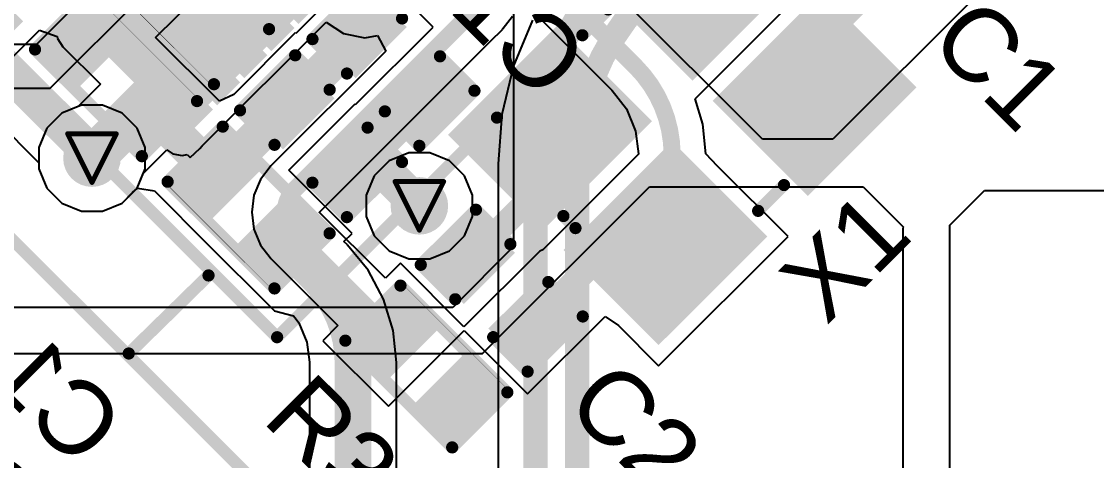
# Model space of a CAD drawing. Header units: inches. Extents: x 0 to 211, y 0 to 201.
# Drawn here: x 2.1541 to 2.5951, y 1.8171 to 1.9974 of the extents above; entities that cross this region are included whole.
import ezdxf

# ---------------------------------------------------------------- set-up
doc = ezdxf.new("R2010")
doc.units = ezdxf.units.IN
doc.header["$MEASUREMENT"] = 0
for name, color, linetype in [('Bottom Layer', 5, 'Continuous'), ('Bottom Overlay', 54, 'Continuous'), ('Bottom Paste', 16, 'Continuous'), ('Bottom Solder', 6, 'Continuous'), ('Drill Drawing', 1, 'Continuous'), ('Layer 1', 16, 'Continuous'), ('Layer 2', 76, 'Continuous'), ('Top Layer', 1, 'Continuous'), ('Top Overlay', 2, 'Continuous'), ('Top Paste', 8, 'Continuous'), ('Top Solder', 216, 'Continuous'), ('Via Holes', 16, 'Continuous')]:
    doc.layers.add(name, color=color, linetype=linetype)
doc.styles.add('Arial', font='', dxfattribs={"height": 0.2})
doc.styles.get('Arial').set_extended_font_data('Arial')

# ---------------------------------------------------------------- blocks, each defined once
blk = doc.blocks.new('SMD3225_4P_52')
at = {"layer": 'Top Layer'}
for points in [[(-0.07086615, 0.05708665), (-0.01574805, 0.05708665), (-0.01574805, 0.00984255), (-0.07086615, 0.00984255)], [(0.01574805, 0.05708665), (0.07086615, 0.05708665), (0.07086615, 0.00984255), (0.01574805, 0.00984255)], [(-0.07086615, -0.00984245), (-0.01574805, -0.00984245), (-0.01574805, -0.05708655), (-0.07086615, -0.05708655)], [(0.01574805, -0.00984245), (0.07086615, -0.00984245), (0.07086615, -0.05708655), (0.01574805, -0.05708655)]]:
    blk.add_hatch(color=1, dxfattribs=at).paths.add_polyline_path(points)
at = {"layer": 'Top Paste'}
for points in [[(-0.07086615, 0.05708665), (-0.01574805, 0.05708665), (-0.01574805, 0.00984255), (-0.07086615, 0.00984255)], [(0.01574805, 0.05708665), (0.07086615, 0.05708665), (0.07086615, 0.00984255), (0.01574805, 0.00984255)], [(-0.07086615, -0.00984245), (-0.01574805, -0.00984245), (-0.01574805, -0.05708655), (-0.07086615, -0.05708655)], [(0.01574805, -0.00984245), (0.07086615, -0.00984245), (0.07086615, -0.05708655), (0.01574805, -0.05708655)]]:
    blk.add_hatch(color=8, dxfattribs=at).paths.add_polyline_path(points)
at = {"layer": 'Top Solder'}
for points in [[(-0.07486615, 0.06108665), (-0.01174805, 0.06108665), (-0.01174805, 0.00584255), (-0.07486615, 0.00584255)], [(0.01174805, 0.06108665), (0.07486615, 0.06108665), (0.07486615, 0.00584255), (0.01174805, 0.00584255)], [(-0.07486615, -0.00584245), (-0.01174805, -0.00584245), (-0.01174805, -0.06108655), (-0.07486615, -0.06108655)], [(0.01174805, -0.00584245), (0.07486615, -0.00584245), (0.07486615, -0.06108655), (0.01174805, -0.06108655)]]:
    blk.add_hatch(color=216, dxfattribs=at).paths.add_polyline_path(points)
at = {"layer": 'Top Overlay'}
for points in [[(0.007, 0.051, 0.005, 0.005, 0), (-0.008, 0.051, 0.005, 0.005, 0)], [(-0.065, -0.004, 0.005, 0.005, 0), (-0.065, 0.003, 0.005, 0.005, 0)], [(0.065, -0.004, 0.005, 0.005, 0), (0.065, 0.003, 0.005, 0.005, 0)], [(-0.082, -0.038, 0.005, 0.005, 0), (-0.082, -0.0279999, 0.005, 0.005, 0)], [(-0.077, -0.033, 0.005, 0.005, 0), (-0.082, -0.0279999, 0.005, 0.005, 0)], [(-0.077, -0.033, 0.005, 0.005, 0), (-0.082, -0.038, 0.005, 0.005, 0)], [(0.007, -0.0509999, 0.005, 0.005, 0), (-0.008, -0.0509999, 0.005, 0.005, 0)]]:
    blk.add_lwpolyline(points, format="xyseb", dxfattribs=at)
for points in [[(-0.00925, 0.051, 0.0025, 0.0025, 1), (-0.00675, 0.051, 0.0025, 0.0025, 1)], [(0.00575, 0.051, 0.0025, 0.0025, 1), (0.00825, 0.051, 0.0025, 0.0025, 1)], [(-0.06625, 0.003, 0.0025, 0.0025, 1), (-0.06375, 0.003, 0.0025, 0.0025, 1)], [(0.06375, 0.003, 0.0025, 0.0025, 1), (0.06625, 0.003, 0.0025, 0.0025, 1)], [(-0.06625, -0.004, 0.0025, 0.0025, 1), (-0.06375, -0.004, 0.0025, 0.0025, 1)], [(0.06375, -0.004, 0.0025, 0.0025, 1), (0.06625, -0.004, 0.0025, 0.0025, 1)], [(-0.08325, -0.0279999, 0.0025, 0.0025, 1), (-0.08075, -0.0279999, 0.0025, 0.0025, 1)], [(-0.08325, -0.0279999, 0.0025, 0.0025, 1), (-0.08075, -0.0279999, 0.0025, 0.0025, 1)], [(-0.07825, -0.033, 0.0025, 0.0025, 1), (-0.07575, -0.033, 0.0025, 0.0025, 1)], [(-0.07825, -0.033, 0.0025, 0.0025, 1), (-0.07575, -0.033, 0.0025, 0.0025, 1)], [(-0.08325, -0.038, 0.0025, 0.0025, 1), (-0.08075, -0.038, 0.0025, 0.0025, 1)], [(-0.08325, -0.038, 0.0025, 0.0025, 1), (-0.08075, -0.038, 0.0025, 0.0025, 1)], [(-0.00925, -0.0509999, 0.0025, 0.0025, 1), (-0.00675, -0.0509999, 0.0025, 0.0025, 1)], [(0.00575, -0.0509999, 0.0025, 0.0025, 1), (0.00825, -0.0509999, 0.0025, 0.0025, 1)]]:
    blk.add_lwpolyline(points, format="xyseb", close=True, dxfattribs=at)
blk = doc.blocks.new('LQFP_128_EP_14_14__64')
at = {"layer": 'Top Layer'}
for points in [[(0.2696725, -0.200787), (0.2696725, -0.192913), (0.3287275, -0.192913), (0.3287275, -0.200787)], [(0.2696724, -0.216537), (0.2696724, -0.208663), (0.3287274, -0.208663), (0.3287274, -0.216537)], [(0.2696725, -0.232287), (0.2696725, -0.224413), (0.3287275, -0.224413), (0.3287275, -0.232287)], [(0.2696725, -0.248037), (0.2696725, -0.240163), (0.3287275, -0.240163), (0.3287275, -0.248037)]]:
    blk.add_hatch(color=1, dxfattribs=at).paths.add_polyline_path(points)
at = {"layer": 'Top Paste'}
for points in [[(0.2696725, -0.200787), (0.2696725, -0.192913), (0.3287275, -0.192913), (0.3287275, -0.200787)], [(0.2696724, -0.216537), (0.2696724, -0.208663), (0.3287274, -0.208663), (0.3287274, -0.216537)], [(0.2696725, -0.232287), (0.2696725, -0.224413), (0.3287275, -0.224413), (0.3287275, -0.232287)], [(0.2696725, -0.248037), (0.2696725, -0.240163), (0.3287275, -0.240163), (0.3287275, -0.248037)]]:
    blk.add_hatch(color=8, dxfattribs=at).paths.add_polyline_path(points)
at = {"layer": 'Top Solder'}
for points in [[(0.2669166, -0.1877929), (0.2669166, -0.1744071), (0.3314834, -0.1744071), (0.3314834, -0.1877929)], [(0.2669166, -0.2035429), (0.2669166, -0.1901571), (0.3314834, -0.1901571), (0.3314834, -0.2035429)], [(0.2669165, -0.2192929), (0.2669165, -0.2059071), (0.3314833, -0.2059071), (0.3314833, -0.2192929)], [(0.2669166, -0.2350429), (0.2669166, -0.2216571), (0.3314834, -0.2216571), (0.3314834, -0.2350429)], [(0.2669166, -0.2507929), (0.2669166, -0.2374071), (0.3314834, -0.2374071), (0.3314834, -0.2507929)], [(0.2374071, -0.2669166), (0.2507929, -0.2669166), (0.2507929, -0.3314834), (0.2374071, -0.3314834)]]:
    blk.add_hatch(color=216, dxfattribs=at).paths.add_polyline_path(points)
blk = doc.blocks.new('R___0402_B_161')
at = {"layer": 'Bottom Layer'}
for points in [[(-0.009500000000000001, 0.0125), (-0.009499999999999998, -0.0125), (-0.0275, -0.0125), (-0.0275, 0.0125)], [(0.0275, 0.0125), (0.0275, -0.0125), (0.009500000000000001, -0.0125), (0.009499999999999998, 0.0125)]]:
    blk.add_hatch(color=5, dxfattribs=at).paths.add_polyline_path(points)
at = {"layer": 'Bottom Paste'}
for points in [[(-0.009500000000000001, 0.0125), (-0.009499999999999998, -0.0125), (-0.0275, -0.0125), (-0.0275, 0.0125)], [(0.0275, 0.0125), (0.0275, -0.0125), (0.009500000000000001, -0.0125), (0.009499999999999998, 0.0125)]]:
    blk.add_hatch(color=16, dxfattribs=at).paths.add_polyline_path(points)
at = {"layer": 'Bottom Solder'}
for points in [[(-0.007334600000000002, 0.0146654), (-0.007334599999999998, -0.0146654), (-0.0296654, -0.0146654), (-0.0296654, 0.0146654)], [(0.0296654, 0.0146654), (0.0296654, -0.0146654), (0.007334600000000002, -0.0146654), (0.007334599999999998, 0.0146654)]]:
    blk.add_hatch(color=6, dxfattribs=at).paths.add_polyline_path(points)
at = {"layer": 'Bottom Overlay'}
for points in [[(-0.031, 0.016, 0.005, 0.005, 0), (-0.031, -0.016, 0.005, 0.005, 0)], [(0.031, 0.016, 0.005, 0.005, 0), (-0.031, 0.016, 0.005, 0.005, 0)], [(0.031, 0.016, 0.005, 0.005, 0), (0.031, -0.016, 0.005, 0.005, 0)], [(0.032, 0.017, 0.000127, 0.000127, 0), (-0.032, 0.017, 0.000127, 0.000127, 0)], [(0.031, -0.016, 0.005, 0.005, 0), (-0.031, -0.016, 0.005, 0.005, 0)]]:
    blk.add_lwpolyline(points, format="xyseb", dxfattribs=at)
for points in [[(-0.03225, 0.016, 0.0025, 0.0025, 1), (-0.02975, 0.016, 0.0025, 0.0025, 1)], [(-0.03225, 0.016, 0.0025, 0.0025, 1), (-0.02975, 0.016, 0.0025, 0.0025, 1)], [(0.02975, 0.016, 0.0025, 0.0025, 1), (0.03225, 0.016, 0.0025, 0.0025, 1)], [(0.02975, 0.016, 0.0025, 0.0025, 1), (0.03225, 0.016, 0.0025, 0.0025, 1)], [(-0.0320317, 0.017, 6.35e-05, 6.35e-05, 1), (-0.0319683, 0.017, 6.35e-05, 6.35e-05, 1)], [(0.0319683, 0.017, 6.35e-05, 6.35e-05, 1), (0.0320317, 0.017, 6.35e-05, 6.35e-05, 1)], [(-0.03225, -0.016, 0.0025, 0.0025, 1), (-0.02975, -0.016, 0.0025, 0.0025, 1)], [(-0.03225, -0.016, 0.0025, 0.0025, 1), (-0.02975, -0.016, 0.0025, 0.0025, 1)], [(0.02975, -0.016, 0.0025, 0.0025, 1), (0.03225, -0.016, 0.0025, 0.0025, 1)], [(0.02975, -0.016, 0.0025, 0.0025, 1), (0.03225, -0.016, 0.0025, 0.0025, 1)]]:
    blk.add_lwpolyline(points, format="xyseb", close=True, dxfattribs=at)
blk = doc.blocks.new('R___0402_169')
at = {"layer": 'Top Layer'}
for points in [[(-0.0275, -0.0125), (-0.0275, 0.0125), (-0.009499999999999998, 0.0125), (-0.009500000000000001, -0.0125)], [(0.009499999999999998, -0.0125), (0.009500000000000001, 0.0125), (0.0275, 0.0125), (0.0275, -0.0125)]]:
    blk.add_hatch(color=1, dxfattribs=at).paths.add_polyline_path(points)
at = {"layer": 'Top Paste'}
for points in [[(-0.0275, -0.0125), (-0.0275, 0.0125), (-0.009499999999999998, 0.0125), (-0.009500000000000001, -0.0125)], [(0.009499999999999998, -0.0125), (0.009500000000000001, 0.0125), (0.0275, 0.0125), (0.0275, -0.0125)]]:
    blk.add_hatch(color=8, dxfattribs=at).paths.add_polyline_path(points)
at = {"layer": 'Top Solder'}
for points in [[(-0.0296654, -0.0146654), (-0.0296654, 0.0146654), (-0.007334599999999998, 0.0146654), (-0.007334600000000002, -0.0146654)], [(0.007334599999999998, -0.0146654), (0.007334600000000002, 0.0146654), (0.0296654, 0.0146654), (0.0296654, -0.0146654)]]:
    blk.add_hatch(color=216, dxfattribs=at).paths.add_polyline_path(points)
at = {"layer": 'Top Overlay'}
for points in [[(-0.031, 0.016, 0.005, 0.005, 0), (-0.031, -0.016, 0.005, 0.005, 0)], [(0.031, 0.016, 0.005, 0.005, 0), (-0.031, 0.016, 0.005, 0.005, 0)], [(0.031, 0.016, 0.005, 0.005, 0), (0.031, -0.016, 0.005, 0.005, 0)], [(0.031, -0.016, 0.005, 0.005, 0), (-0.031, -0.016, 0.005, 0.005, 0)], [(0.032, -0.017, 0.000127, 0.000127, 0), (-0.032, -0.017, 0.000127, 0.000127, 0)]]:
    blk.add_lwpolyline(points, format="xyseb", dxfattribs=at)
for points in [[(-0.03225, 0.016, 0.0025, 0.0025, 1), (-0.02975, 0.016, 0.0025, 0.0025, 1)], [(-0.03225, 0.016, 0.0025, 0.0025, 1), (-0.02975, 0.016, 0.0025, 0.0025, 1)], [(0.02975, 0.016, 0.0025, 0.0025, 1), (0.03225, 0.016, 0.0025, 0.0025, 1)], [(0.02975, 0.016, 0.0025, 0.0025, 1), (0.03225, 0.016, 0.0025, 0.0025, 1)], [(-0.03225, -0.016, 0.0025, 0.0025, 1), (-0.02975, -0.016, 0.0025, 0.0025, 1)], [(-0.03225, -0.016, 0.0025, 0.0025, 1), (-0.02975, -0.016, 0.0025, 0.0025, 1)], [(-0.0320317, -0.017, 6.35e-05, 6.35e-05, 1), (-0.0319683, -0.017, 6.35e-05, 6.35e-05, 1)], [(0.02975, -0.016, 0.0025, 0.0025, 1), (0.03225, -0.016, 0.0025, 0.0025, 1)], [(0.02975, -0.016, 0.0025, 0.0025, 1), (0.03225, -0.016, 0.0025, 0.0025, 1)], [(0.0319683, -0.017, 6.35e-05, 6.35e-05, 1), (0.0320317, -0.017, 6.35e-05, 6.35e-05, 1)]]:
    blk.add_lwpolyline(points, format="xyseb", close=True, dxfattribs=at)
blk = doc.blocks.new('R___0402_B_170')
at = {"layer": 'Bottom Layer'}
for points in [[(-0.009500000000000001, 0.0125), (-0.009499999999999998, -0.0125), (-0.0275, -0.0125), (-0.0275, 0.0125)], [(0.0275, 0.0125), (0.0275, -0.0125), (0.009500000000000001, -0.0125), (0.009499999999999998, 0.0125)]]:
    blk.add_hatch(color=5, dxfattribs=at).paths.add_polyline_path(points)
at = {"layer": 'Bottom Paste'}
for points in [[(-0.009500000000000001, 0.0125), (-0.009499999999999998, -0.0125), (-0.0275, -0.0125), (-0.0275, 0.0125)], [(0.0275, 0.0125), (0.0275, -0.0125), (0.009500000000000001, -0.0125), (0.009499999999999998, 0.0125)]]:
    blk.add_hatch(color=16, dxfattribs=at).paths.add_polyline_path(points)
at = {"layer": 'Bottom Solder'}
for points in [[(-0.007334600000000002, 0.0146654), (-0.007334599999999998, -0.0146654), (-0.0296654, -0.0146654), (-0.0296654, 0.0146654)], [(0.0296654, 0.0146654), (0.0296654, -0.0146654), (0.007334600000000002, -0.0146654), (0.007334599999999998, 0.0146654)]]:
    blk.add_hatch(color=6, dxfattribs=at).paths.add_polyline_path(points)
at = {"layer": 'Bottom Overlay'}
for points in [[(0.031, 0.016, 0.005, 0.005, 0), (-0.031, 0.016, 0.005, 0.005, 0)], [(-0.031, 0.016, 0.005, 0.005, 0), (-0.031, -0.016, 0.005, 0.005, 0)], [(0.031, 0.016, 0.005, 0.005, 0), (0.031, -0.016, 0.005, 0.005, 0)], [(0.032, 0.017, 0.000127, 0.000127, 0), (-0.032, 0.017, 0.000127, 0.000127, 0)], [(0.031, -0.016, 0.005, 0.005, 0), (-0.031, -0.016, 0.005, 0.005, 0)]]:
    blk.add_lwpolyline(points, format="xyseb", dxfattribs=at)
for points in [[(-0.03225, 0.016, 0.0025, 0.0025, 1), (-0.02975, 0.016, 0.0025, 0.0025, 1)], [(-0.03225, 0.016, 0.0025, 0.0025, 1), (-0.02975, 0.016, 0.0025, 0.0025, 1)], [(0.02975, 0.016, 0.0025, 0.0025, 1), (0.03225, 0.016, 0.0025, 0.0025, 1)], [(0.02975, 0.016, 0.0025, 0.0025, 1), (0.03225, 0.016, 0.0025, 0.0025, 1)], [(-0.0320317, 0.017, 6.35e-05, 6.35e-05, 1), (-0.0319683, 0.017, 6.35e-05, 6.35e-05, 1)], [(0.0319683, 0.017, 6.35e-05, 6.35e-05, 1), (0.0320317, 0.017, 6.35e-05, 6.35e-05, 1)], [(-0.03225, -0.016, 0.0025, 0.0025, 1), (-0.02975, -0.016, 0.0025, 0.0025, 1)], [(-0.03225, -0.016, 0.0025, 0.0025, 1), (-0.02975, -0.016, 0.0025, 0.0025, 1)], [(0.02975, -0.016, 0.0025, 0.0025, 1), (0.03225, -0.016, 0.0025, 0.0025, 1)], [(0.02975, -0.016, 0.0025, 0.0025, 1), (0.03225, -0.016, 0.0025, 0.0025, 1)]]:
    blk.add_lwpolyline(points, format="xyseb", close=True, dxfattribs=at)
blk = doc.blocks.new('R___0402_B_172')
at = {"layer": 'Bottom Layer'}
for points in [[(-0.009500000000000001, 0.0125), (-0.009499999999999998, -0.0125), (-0.0275, -0.0125), (-0.0275, 0.0125)], [(0.0275, 0.0125), (0.0275, -0.0125), (0.009500000000000001, -0.0125), (0.009499999999999998, 0.0125)]]:
    blk.add_hatch(color=5, dxfattribs=at).paths.add_polyline_path(points)
at = {"layer": 'Bottom Paste'}
for points in [[(-0.009500000000000001, 0.0125), (-0.009499999999999998, -0.0125), (-0.0275, -0.0125), (-0.0275, 0.0125)], [(0.0275, 0.0125), (0.0275, -0.0125), (0.009500000000000001, -0.0125), (0.009499999999999998, 0.0125)]]:
    blk.add_hatch(color=16, dxfattribs=at).paths.add_polyline_path(points)
at = {"layer": 'Bottom Solder'}
for points in [[(-0.007334600000000002, 0.0146654), (-0.007334599999999998, -0.0146654), (-0.0296654, -0.0146654), (-0.0296654, 0.0146654)], [(0.0296654, 0.0146654), (0.0296654, -0.0146654), (0.007334600000000002, -0.0146654), (0.007334599999999998, 0.0146654)]]:
    blk.add_hatch(color=6, dxfattribs=at).paths.add_polyline_path(points)
at = {"layer": 'Bottom Overlay'}
for points in [[(-0.031, 0.016, 0.005, 0.005, 0), (0.031, 0.016, 0.005, 0.005, 0)], [(-0.031, -0.016, 0.005, 0.005, 0), (-0.031, 0.016, 0.005, 0.005, 0)], [(0.031, -0.016, 0.005, 0.005, 0), (0.031, 0.016, 0.005, 0.005, 0)], [(-0.032, 0.017, 0.000127, 0.000127, 0), (0.032, 0.017, 0.000127, 0.000127, 0)], [(-0.031, -0.016, 0.005, 0.005, 0), (0.031, -0.016, 0.005, 0.005, 0)]]:
    blk.add_lwpolyline(points, format="xyseb", dxfattribs=at)
for points in [[(-0.03225, 0.016, 0.0025, 0.0025, 1), (-0.02975, 0.016, 0.0025, 0.0025, 1)], [(-0.03225, 0.016, 0.0025, 0.0025, 1), (-0.02975, 0.016, 0.0025, 0.0025, 1)], [(0.02975, 0.016, 0.0025, 0.0025, 1), (0.03225, 0.016, 0.0025, 0.0025, 1)], [(0.02975, 0.016, 0.0025, 0.0025, 1), (0.03225, 0.016, 0.0025, 0.0025, 1)], [(-0.0320317, 0.017, 6.35e-05, 6.35e-05, 1), (-0.0319683, 0.017, 6.35e-05, 6.35e-05, 1)], [(0.0319683, 0.017, 6.35e-05, 6.35e-05, 1), (0.0320317, 0.017, 6.35e-05, 6.35e-05, 1)], [(-0.03225, -0.016, 0.0025, 0.0025, 1), (-0.02975, -0.016, 0.0025, 0.0025, 1)], [(-0.03225, -0.016, 0.0025, 0.0025, 1), (-0.02975, -0.016, 0.0025, 0.0025, 1)], [(0.02975, -0.016, 0.0025, 0.0025, 1), (0.03225, -0.016, 0.0025, 0.0025, 1)], [(0.02975, -0.016, 0.0025, 0.0025, 1), (0.03225, -0.016, 0.0025, 0.0025, 1)]]:
    blk.add_lwpolyline(points, format="xyseb", close=True, dxfattribs=at)
blk = doc.blocks.new('C___0402_B_369')
at = {"layer": 'Bottom Layer'}
for points in [[(-0.009500000000000001, 0.0125), (-0.009499999999999998, -0.0125), (-0.0275, -0.0125), (-0.0275, 0.0125)], [(0.0275, 0.0125), (0.0275, -0.0125), (0.009500000000000001, -0.0125), (0.009499999999999998, 0.0125)]]:
    blk.add_hatch(color=5, dxfattribs=at).paths.add_polyline_path(points)
at = {"layer": 'Bottom Paste'}
for points in [[(-0.009500000000000001, 0.0125), (-0.009499999999999998, -0.0125), (-0.0275, -0.0125), (-0.0275, 0.0125)], [(0.0275, 0.0125), (0.0275, -0.0125), (0.009500000000000001, -0.0125), (0.009499999999999998, 0.0125)]]:
    blk.add_hatch(color=16, dxfattribs=at).paths.add_polyline_path(points)
at = {"layer": 'Bottom Solder'}
for points in [[(-0.007137800000000001, 0.0148622), (-0.007137799999999999, -0.0148622), (-0.0298622, -0.0148622), (-0.0298622, 0.0148622)], [(0.0298622, 0.0148622), (0.0298622, -0.0148622), (0.007137800000000001, -0.0148622), (0.007137799999999999, 0.0148622)]]:
    blk.add_hatch(color=6, dxfattribs=at).paths.add_polyline_path(points)
at = {"layer": 'Bottom Overlay'}
for points in [[(-0.031, 0.016, 0.005, 0.005, 0), (-0.031, -0.016, 0.005, 0.005, 0)], [(-0.011, 0.016, 0.005, 0.005, 0), (-0.031, 0.016, 0.005, 0.005, 0)], [(0.031, 0.016, 0.005, 0.005, 0), (0.011, 0.016, 0.005, 0.005, 0)], [(0.031, 0.016, 0.005, 0.005, 0), (0.031, -0.016, 0.005, 0.005, 0)], [(-0.011, -0.016, 0.005, 0.005, 0), (-0.031, -0.016, 0.005, 0.005, 0)], [(0.031, -0.016, 0.005, 0.005, 0), (0.011, -0.016, 0.005, 0.005, 0)]]:
    blk.add_lwpolyline(points, format="xyseb", dxfattribs=at)
for points in [[(-0.03225, 0.016, 0.0025, 0.0025, 1), (-0.02975, 0.016, 0.0025, 0.0025, 1)], [(-0.03225, 0.016, 0.0025, 0.0025, 1), (-0.02975, 0.016, 0.0025, 0.0025, 1)], [(-0.01225, 0.016, 0.0025, 0.0025, 1), (-0.00975, 0.016, 0.0025, 0.0025, 1)], [(0.00975, 0.016, 0.0025, 0.0025, 1), (0.01225, 0.016, 0.0025, 0.0025, 1)], [(0.02975, 0.016, 0.0025, 0.0025, 1), (0.03225, 0.016, 0.0025, 0.0025, 1)], [(0.02975, 0.016, 0.0025, 0.0025, 1), (0.03225, 0.016, 0.0025, 0.0025, 1)], [(-0.03225, -0.016, 0.0025, 0.0025, 1), (-0.02975, -0.016, 0.0025, 0.0025, 1)], [(-0.03225, -0.016, 0.0025, 0.0025, 1), (-0.02975, -0.016, 0.0025, 0.0025, 1)], [(-0.01225, -0.016, 0.0025, 0.0025, 1), (-0.00975, -0.016, 0.0025, 0.0025, 1)], [(0.00975, -0.016, 0.0025, 0.0025, 1), (0.01225, -0.016, 0.0025, 0.0025, 1)], [(0.02975, -0.016, 0.0025, 0.0025, 1), (0.03225, -0.016, 0.0025, 0.0025, 1)], [(0.02975, -0.016, 0.0025, 0.0025, 1), (0.03225, -0.016, 0.0025, 0.0025, 1)]]:
    blk.add_lwpolyline(points, format="xyseb", close=True, dxfattribs=at)
blk = doc.blocks.new('C___0402_B_370')
at = {"layer": 'Bottom Layer'}
for points in [[(-0.009500000000000001, 0.0124999), (-0.009499999999999998, -0.0125001), (-0.0275, -0.0125001), (-0.0275, 0.0124999)], [(0.0275, 0.0125), (0.0275, -0.0125), (0.009500000000000001, -0.0125), (0.009499999999999998, 0.0125)]]:
    blk.add_hatch(color=5, dxfattribs=at).paths.add_polyline_path(points)
at = {"layer": 'Bottom Paste'}
for points in [[(-0.009500000000000001, 0.0124999), (-0.009499999999999998, -0.0125001), (-0.0275, -0.0125001), (-0.0275, 0.0124999)], [(0.0275, 0.0125), (0.0275, -0.0125), (0.009500000000000001, -0.0125), (0.009499999999999998, 0.0125)]]:
    blk.add_hatch(color=16, dxfattribs=at).paths.add_polyline_path(points)
at = {"layer": 'Bottom Solder'}
for points in [[(-0.007137800000000001, 0.0148621), (-0.007137799999999999, -0.0148623), (-0.0298622, -0.0148623), (-0.0298622, 0.0148621)], [(0.0298622, 0.0148622), (0.0298622, -0.0148622), (0.007137800000000001, -0.0148622), (0.007137799999999999, 0.0148622)]]:
    blk.add_hatch(color=6, dxfattribs=at).paths.add_polyline_path(points)
at = {"layer": 'Bottom Overlay'}
for points in [[(-0.031, 0.016, 0.005, 0.005, 0), (-0.031, -0.016, 0.005, 0.005, 0)], [(-0.011, 0.016, 0.005, 0.005, 0), (-0.031, 0.016, 0.005, 0.005, 0)], [(0.031, 0.016, 0.005, 0.005, 0), (0.011, 0.016, 0.005, 0.005, 0)], [(0.031, 0.016, 0.005, 0.005, 0), (0.031, -0.016, 0.005, 0.005, 0)], [(-0.011, -0.0160001, 0.005, 0.005, 0), (-0.031, -0.016, 0.005, 0.005, 0)], [(0.031, -0.016, 0.005, 0.005, 0), (0.011, -0.0160001, 0.005, 0.005, 0)]]:
    blk.add_lwpolyline(points, format="xyseb", dxfattribs=at)
for points in [[(-0.03225, 0.016, 0.0025, 0.0025, 1), (-0.02975, 0.016, 0.0025, 0.0025, 1)], [(-0.03225, 0.016, 0.0025, 0.0025, 1), (-0.02975, 0.016, 0.0025, 0.0025, 1)], [(-0.01225, 0.016, 0.0025, 0.0025, 1), (-0.00975, 0.016, 0.0025, 0.0025, 1)], [(0.00975, 0.016, 0.0025, 0.0025, 1), (0.01225, 0.016, 0.0025, 0.0025, 1)], [(0.02975, 0.016, 0.0025, 0.0025, 1), (0.03225, 0.016, 0.0025, 0.0025, 1)], [(0.02975, 0.016, 0.0025, 0.0025, 1), (0.03225, 0.016, 0.0025, 0.0025, 1)], [(-0.03225, -0.016, 0.0025, 0.0025, 1), (-0.02975, -0.016, 0.0025, 0.0025, 1)], [(-0.03225, -0.016, 0.0025, 0.0025, 1), (-0.02975, -0.016, 0.0025, 0.0025, 1)], [(-0.01225, -0.0160001, 0.0025, 0.0025, 1), (-0.00975, -0.0160001, 0.0025, 0.0025, 1)], [(0.00975, -0.0160001, 0.0025, 0.0025, 1), (0.01225, -0.0160001, 0.0025, 0.0025, 1)], [(0.02975, -0.016, 0.0025, 0.0025, 1), (0.03225, -0.016, 0.0025, 0.0025, 1)], [(0.02975, -0.016, 0.0025, 0.0025, 1), (0.03225, -0.016, 0.0025, 0.0025, 1)]]:
    blk.add_lwpolyline(points, format="xyseb", close=True, dxfattribs=at)
blk = doc.blocks.new('C___0402_384')
at = {"layer": 'Top Layer'}
for points in [[(-0.0275, -0.0125), (-0.0275, 0.0125), (-0.009500000000000003, 0.0125), (-0.009499999999999996, -0.0125)], [(0.009500000000000003, -0.0125), (0.009499999999999996, 0.0125), (0.0275, 0.0125), (0.0275, -0.0125)]]:
    blk.add_hatch(color=1, dxfattribs=at).paths.add_polyline_path(points)
at = {"layer": 'Top Paste'}
for points in [[(-0.0275, -0.0125), (-0.0275, 0.0125), (-0.009500000000000003, 0.0125), (-0.009499999999999996, -0.0125)], [(0.009500000000000003, -0.0125), (0.009499999999999996, 0.0125), (0.0275, 0.0125), (0.0275, -0.0125)]]:
    blk.add_hatch(color=8, dxfattribs=at).paths.add_polyline_path(points)
at = {"layer": 'Top Solder'}
for points in [[(-0.0298622, -0.0148622), (-0.0298622, 0.0148622), (-0.007137800000000003, 0.0148622), (-0.007137799999999997, -0.0148622)], [(0.007137800000000003, -0.0148622), (0.007137799999999997, 0.0148622), (0.0298622, 0.0148622), (0.0298622, -0.0148622)]]:
    blk.add_hatch(color=216, dxfattribs=at).paths.add_polyline_path(points)
at = {"layer": 'Top Overlay'}
for points in [[(-0.031, 0.016, 0.005, 0.005, 0), (-0.011, 0.016, 0.005, 0.005, 0)], [(-0.031, -0.016, 0.005, 0.005, 0), (-0.031, 0.016, 0.005, 0.005, 0)], [(0.011, 0.016, 0.005, 0.005, 0), (0.031, 0.016, 0.005, 0.005, 0)], [(0.031, -0.016, 0.005, 0.005, 0), (0.031, 0.016, 0.005, 0.005, 0)], [(-0.031, -0.016, 0.005, 0.005, 0), (-0.011, -0.016, 0.005, 0.005, 0)], [(0.011, -0.016, 0.005, 0.005, 0), (0.031, -0.016, 0.005, 0.005, 0)]]:
    blk.add_lwpolyline(points, format="xyseb", dxfattribs=at)
for points in [[(-0.03225, 0.016, 0.0025, 0.0025, 1), (-0.02975, 0.016, 0.0025, 0.0025, 1)], [(-0.03225, 0.016, 0.0025, 0.0025, 1), (-0.02975, 0.016, 0.0025, 0.0025, 1)], [(-0.01225, 0.016, 0.0025, 0.0025, 1), (-0.00975, 0.016, 0.0025, 0.0025, 1)], [(0.00975, 0.016, 0.0025, 0.0025, 1), (0.01225, 0.016, 0.0025, 0.0025, 1)], [(0.02975, 0.016, 0.0025, 0.0025, 1), (0.03225, 0.016, 0.0025, 0.0025, 1)], [(0.02975, 0.016, 0.0025, 0.0025, 1), (0.03225, 0.016, 0.0025, 0.0025, 1)], [(-0.03225, -0.016, 0.0025, 0.0025, 1), (-0.02975, -0.016, 0.0025, 0.0025, 1)], [(-0.03225, -0.016, 0.0025, 0.0025, 1), (-0.02975, -0.016, 0.0025, 0.0025, 1)], [(-0.01225, -0.016, 0.0025, 0.0025, 1), (-0.00975, -0.016, 0.0025, 0.0025, 1)], [(0.00975, -0.016, 0.0025, 0.0025, 1), (0.01225, -0.016, 0.0025, 0.0025, 1)], [(0.02975, -0.016, 0.0025, 0.0025, 1), (0.03225, -0.016, 0.0025, 0.0025, 1)], [(0.02975, -0.016, 0.0025, 0.0025, 1), (0.03225, -0.016, 0.0025, 0.0025, 1)]]:
    blk.add_lwpolyline(points, format="xyseb", close=True, dxfattribs=at)

msp = doc.modelspace()

# ---------------------------------------------------------------- hatches: boundary and pattern name
at = {"layer": 'Bottom Layer'}
h = msp.add_hatch(color=5, dxfattribs=at)
edge = h.paths.add_edge_path()
edge.add_arc((2.1829699, 1.9412788), 0.011811, 0, 360)
h = msp.add_hatch(color=5, dxfattribs=at)
edge = h.paths.add_edge_path()
edge.add_arc((2.3173032, 1.9216788), 0.011811, 0, 360)
at = {"layer": 'Layer 1'}
h = msp.add_hatch(color=16, dxfattribs=at)
edge = h.paths.add_edge_path()
edge.add_arc((2.1829699, 1.9412788), 0.011811, 0, 360)
h = msp.add_hatch(color=16, dxfattribs=at)
edge = h.paths.add_edge_path()
edge.add_arc((2.3173032, 1.9216788), 0.011811, 0, 360)
at = {"layer": 'Layer 2'}
h = msp.add_hatch(color=76, dxfattribs=at)
edge = h.paths.add_edge_path()
edge.add_arc((2.1829699, 1.9412788), 0.011811, 0, 360)
h = msp.add_hatch(color=76, dxfattribs=at)
edge = h.paths.add_edge_path()
edge.add_arc((2.3173032, 1.9216788), 0.011811, 0, 360)
at = {"layer": 'Top Layer'}
for points in [[(2.2844535, 2.0169517), (2.2426953, 2.0587099), (2.1782599, 1.9942745), (2.2200181, 1.9525163)], [(2.2774709, 2.0229339), (2.2647837, 2.0356211), (2.1819701, 1.9528075), (2.1946573, 1.9401203)]]:
    msp.add_hatch(color=1, dxfattribs=at).paths.add_polyline_path(points)
h = msp.add_hatch(color=1, dxfattribs=at)
edge = h.paths.add_edge_path()
edge.add_arc((2.1829699, 1.9412788), 0.011811, 0, 360)
h = msp.add_hatch(color=1, dxfattribs=at)
edge = h.paths.add_edge_path()
edge.add_arc((2.3173032, 1.9216788), 0.011811, 0, 360)
at = {"layer": 'Via Holes'}
h = msp.add_hatch(color=7, dxfattribs=at)
edge = h.paths.add_edge_path()
edge.add_arc((2.1829699, 1.9412788), 0.0059055, 0, 360)
h = msp.add_hatch(color=7, dxfattribs=at)
edge = h.paths.add_edge_path()
edge.add_arc((2.3173032, 1.9216788), 0.0059055, 0, 360)

# ---------------------------------------------------------------- linework, layer by layer
at = {"layer": 'Bottom Layer'}
for p, q in [((2.2960735, 2.0219948), (2.2665728, 1.992494)), ((2.3229435, 1.9951248), (2.2960735, 2.0219948)), ((2.2091083, 1.9908732), (2.2364066, 2.0181715)), ((2.2911237, 1.963305), (2.3229435, 1.9951248)), ((2.3637857, 1.9980006), (2.3559694, 1.9791304)), ((2.2352712, 1.9647103), (2.2091083, 1.9908732)), ((2.2663562, 1.9927106), (2.2411245, 1.9674789)), ((2.2665728, 1.992494), (2.2663562, 1.9927106)), ((2.3559694, 1.9791304), (2.3512013, 1.9592698)), ((2.1307026, 1.9698414), (2.1611589, 1.9393851)), ((2.2411245, 1.9674789), (2.2352712, 1.9647103)), ((2.2637254, 1.9363398), (2.2909072, 1.9635216)), ((2.2909072, 1.9635216), (2.2911237, 1.963305)), ((2.3512013, 1.9592698), (2.3495988, 1.9389078)), ((2.1611589, 1.9393851), (2.1611589, 1.9369403)), ((2.1611589, 1.9369403), (2.1644794, 1.9289239)), ((2.2896719, 1.9103934), (2.2637254, 1.9363398)), ((2.3495988, 1.9389078), (2.3497061, 1.9389078)), ((2.3497061, 1.9389078), (2.3497061, 1.3122994)), ((2.1644794, 1.9289239), (2.170615, 1.9227883)), ((2.1996713, 1.9271348), (2.2016905, 1.9288888)), ((2.2016905, 1.9288888), (2.2085875, 1.9278382)), ((2.2085875, 1.9278382), (2.2309821, 1.9054436)), ((2.1953248, 1.9227883), (2.1996713, 1.9271348)), ((2.170615, 1.9227883), (2.1786314, 1.9194678)), ((2.1786314, 1.9194678), (2.1873084, 1.9194678)), ((2.1873084, 1.9194678), (2.1953248, 1.9227883)), ((2.2863787, 1.9071002), (2.2896719, 1.9103934)), ((2.2877906, 1.9056883), (2.2863787, 1.9071002)), ((2.2878609, 1.9055831), (2.2877906, 1.9056883)), ((2.2963131, 1.8952839), (2.2878609, 1.9055831)), ((2.2309821, 1.9054436), (2.2556781, 1.8807476)), ((2.3026526, 1.8834236), (2.2963131, 1.8952839)), ((2.3065564, 1.8705544), (2.3026526, 1.8834236)), ((2.2556781, 1.8807476), (2.257852, 1.8785735)), ((2.257852, 1.8785735), (2.2656673, 1.876553)), ((2.2656673, 1.876553), (2.266752, 1.8751924)), ((2.266752, 1.8751924), (2.2678987, 1.873698)), ((2.2678987, 1.873698), (2.2712008, 1.8657259)), ((2.3078623, 1.8572955), (2.3065564, 1.8705544)), ((2.2712008, 1.8657259), (2.2722771, 1.857551)), ((2.2722771, 1.857551), (2.2722015, 1.857171)), ((2.2722015, 1.857171), (2.2722015, 1.7657427)), ((2.3078871, 1.8571709), (2.3078623, 1.8572955)), ((2.3078871, 1.7657427), (2.3078871, 1.8571709))]:
    msp.add_line(p, q, dxfattribs=at)
for points in [[(2.0959052, 2.0298723, 0.015, 0.015, 0), (2.1839362, 1.9418413, 0.015, 0.015, 0)], [(2.1797634, 1.9883983, 0.015, 0.015, 0), (2.2093225, 2.0179574, 0.015, 0.015, 0)], [(2.365, 1.9389078, 0.01, 0.01, -0.1881129845134182), (2.3953054, 2.0166085, 0.01, 0.01, 0)], [(2.382, 1.9389078, 0.01, 0.01, -0.1882002181180387), (2.4078385, 2.0051227, 0.01, 0.01, 0)], [(2.2638813, 1.9633657, 0.015, 0.015, 0), (2.2931655, 1.9926499, 0.015, 0.015, 0)], [(2.2960201, 1.9429619, 0.015, 0.015, 0), (2.3195452, 1.966487, 0.015, 0.015, 0)], [(2.3195452, 1.966487, 0.015, 0.015, 0), (2.3197616, 1.966487, 0.015, 0.015, 0)], [(2.18497, 1.9412788, 0.015, 0.015, 0), (2.20586, 1.9621688, 0.015, 0.015, 0)], [(2.2060102, 1.9622353, 0.015, 0.015, 0), (2.234164, 1.9340815, 0.015, 0.015, 0)], [(2.2347271, 1.934118, 0.015, 0.015, 0), (2.2639281, 1.963319, 0.015, 0.015, 0)], [(2.2059264, 1.9622353, 0.007, 0.007, 0), (2.2060102, 1.9622353, 0.007, 0.007, 0)], [(2.2960201, 1.9429619, 0.015, 0.015, 0), (2.3173032, 1.9216788, 0.015, 0.015, 0)], [(2.365, 1.3122994, 0.01, 0.01, 0), (2.365, 1.9389078, 0.01, 0.01, 0)], [(2.382, 1.3122994, 0.01, 0.01, 0), (2.382, 1.9389078, 0.01, 0.01, 0)], [(2.260327, 1.9079185, 0.015, 0.015, 0), (2.2613877, 1.9068578, 0.015, 0.015, 0)], [(2.2613877, 1.9068578, 0.015, 0.015, 0), (2.2751737, 1.8930716, 0.015, 0.015, 0)], [(2.2751737, 1.8930716, 0.015, 0.015, -0.1989118554930074), (2.2900443, 1.857171, 0.015, 0.015, 0)], [(2.2900443, 1.8571709, 0.015, 0.015, 0), (2.2900443, 1.857171, 0.015, 0.015, 0)], [(2.2900443, 1.7527401, 0.015, 0.015, 0), (2.2900443, 1.8571709, 0.015, 0.015, 0)]]:
    msp.add_lwpolyline(points, format="xyseb", dxfattribs=at)
for points in [[(2.2894155, 1.9926499, 0.0075, 0.0075, 1), (2.2969155, 1.9926499, 0.0075, 0.0075, 1)], [(2.1760134, 1.9883983, 0.0075, 0.0075, 1), (2.1835134, 1.9883983, 0.0075, 0.0075, 1)], [(2.3157952, 1.966487, 0.0075, 0.0075, 1), (2.3232952, 1.966487, 0.0075, 0.0075, 1)], [(2.3157952, 1.966487, 0.0075, 0.0075, 1), (2.3232952, 1.966487, 0.0075, 0.0075, 1)], [(2.3160116, 1.966487, 0.0075, 0.0075, 1), (2.3235116, 1.966487, 0.0075, 0.0075, 1)], [(2.20211, 1.9621688, 0.0075, 0.0075, 1), (2.20961, 1.9621688, 0.0075, 0.0075, 1)], [(2.2022602, 1.9622353, 0.0075, 0.0075, 1), (2.2097602, 1.9622353, 0.0075, 0.0075, 1)], [(2.2601313, 1.9633657, 0.0075, 0.0075, 1), (2.2676313, 1.9633657, 0.0075, 0.0075, 1)], [(2.2601781, 1.963319, 0.0075, 0.0075, 1), (2.2676781, 1.963319, 0.0075, 0.0075, 1)], [(2.2041764, 1.9622353, 0.0035, 0.0035, 1), (2.2076764, 1.9622353, 0.0035, 0.0035, 1)], [(2.2042602, 1.9622353, 0.0035, 0.0035, 1), (2.2077602, 1.9622353, 0.0035, 0.0035, 1)], [(2.2922701, 1.9429619, 0.0075, 0.0075, 1), (2.2997701, 1.9429619, 0.0075, 0.0075, 1)], [(2.2922701, 1.9429619, 0.0075, 0.0075, 1), (2.2997701, 1.9429619, 0.0075, 0.0075, 1)], [(2.1801862, 1.9418413, 0.0075, 0.0075, 1), (2.1876862, 1.9418413, 0.0075, 0.0075, 1)], [(2.18122, 1.9412788, 0.0075, 0.0075, 1), (2.18872, 1.9412788, 0.0075, 0.0075, 1)], [(2.230414, 1.9340815, 0.0075, 0.0075, 1), (2.237914, 1.9340815, 0.0075, 0.0075, 1)], [(2.2309771, 1.934118, 0.0075, 0.0075, 1), (2.2384771, 1.934118, 0.0075, 0.0075, 1)], [(2.3625, 1.9389078, 0.005, 0.005, 1), (2.3675, 1.9389078, 0.005, 0.005, 1)], [(2.3625, 1.9389078, 0.005, 0.005, 1), (2.3675, 1.9389078, 0.005, 0.005, 1)], [(2.3795, 1.9389078, 0.005, 0.005, 1), (2.3845, 1.9389078, 0.005, 0.005, 1)], [(2.3795, 1.9389078, 0.005, 0.005, 1), (2.3845, 1.9389078, 0.005, 0.005, 1)], [(2.3135532, 1.9216788, 0.0075, 0.0075, 1), (2.3210532, 1.9216788, 0.0075, 0.0075, 1)], [(2.256577, 1.9079185, 0.0075, 0.0075, 1), (2.264077, 1.9079185, 0.0075, 0.0075, 1)], [(2.2576377, 1.9068578, 0.0075, 0.0075, 1), (2.2651377, 1.9068578, 0.0075, 0.0075, 1)], [(2.2576377, 1.9068578, 0.0075, 0.0075, 1), (2.2651377, 1.9068578, 0.0075, 0.0075, 1)], [(2.2714237, 1.8930716, 0.0075, 0.0075, 1), (2.2789237, 1.8930716, 0.0075, 0.0075, 1)], [(2.2714237, 1.8930716, 0.0075, 0.0075, 1), (2.2789237, 1.8930716, 0.0075, 0.0075, 1)], [(2.2862943, 1.857171, 0.0075, 0.0075, 1), (2.2937943, 1.857171, 0.0075, 0.0075, 1)], [(2.2862943, 1.857171, 0.0075, 0.0075, 1), (2.2937943, 1.857171, 0.0075, 0.0075, 1)], [(2.2862943, 1.8571709, 0.0075, 0.0075, 1), (2.2937943, 1.8571709, 0.0075, 0.0075, 1)], [(2.2862943, 1.8571709, 0.0075, 0.0075, 1), (2.2937943, 1.8571709, 0.0075, 0.0075, 1)]]:
    msp.add_lwpolyline(points, format="xyseb", close=True, dxfattribs=at)
at = {"layer": 'Bottom Overlay'}
for points in [[(2.1506345, 1.9760329, 0.005, 0.005, 0), (2.2589382, 1.8677292, 0.005, 0.005, 0)], [(2.2589382, 1.8677292, 0.005, 0.005, 0), (2.3491371, 1.9579281, 0.005, 0.005, 0)], [(2.142421, 1.9156739, 0.005, 0.005, 0), (2.2992926, 1.7588024, 0.005, 0.005, 0)], [(2.1980661, 1.8610478, 0.005, 0.005, 0), (2.2307944, 1.8931086, 0.005, 0.005, 0)]]:
    msp.add_lwpolyline(points, format="xyseb", dxfattribs=at)
for points in [[(2.3478871, 1.9579281, 0.0025, 0.0025, 1), (2.3503871, 1.9579281, 0.0025, 0.0025, 1)], [(2.2295444, 1.8931086, 0.0025, 0.0025, 1), (2.2320444, 1.8931086, 0.0025, 0.0025, 1)], [(2.2576882, 1.8677292, 0.0025, 0.0025, 1), (2.2601882, 1.8677292, 0.0025, 0.0025, 1)], [(2.2576882, 1.8677292, 0.0025, 0.0025, 1), (2.2601882, 1.8677292, 0.0025, 0.0025, 1)], [(2.1968161, 1.8610478, 0.0025, 0.0025, 1), (2.1993161, 1.8610478, 0.0025, 0.0025, 1)]]:
    msp.add_lwpolyline(points, format="xyseb", close=True, dxfattribs=at)
at = {"layer": 'Drill Drawing'}
for points in [[(2.1729699, 1.9512788, 0.002, 0.002, 0), (2.1929699, 1.9512788, 0.002, 0.002, 0)], [(2.1729699, 1.9512788, 0.002, 0.002, 0), (2.1829699, 1.9312788, 0.002, 0.002, 0)], [(2.1829699, 1.9312788, 0.002, 0.002, 0), (2.1929699, 1.9512788, 0.002, 0.002, 0)], [(2.3073032, 1.9316788, 0.002, 0.002, 0), (2.3273032, 1.9316788, 0.002, 0.002, 0)], [(2.3073032, 1.9316788, 0.002, 0.002, 0), (2.3173032, 1.9116788, 0.002, 0.002, 0)], [(2.3173032, 1.9116788, 0.002, 0.002, 0), (2.3273032, 1.9316788, 0.002, 0.002, 0)]]:
    msp.add_lwpolyline(points, format="xyseb", dxfattribs=at)
for points in [[(2.1724699, 1.9512788, 0.001, 0.001, 1), (2.1734699, 1.9512788, 0.001, 0.001, 1)], [(2.1724699, 1.9512788, 0.001, 0.001, 1), (2.1734699, 1.9512788, 0.001, 0.001, 1)], [(2.1924699, 1.9512788, 0.001, 0.001, 1), (2.1934699, 1.9512788, 0.001, 0.001, 1)], [(2.1924699, 1.9512788, 0.001, 0.001, 1), (2.1934699, 1.9512788, 0.001, 0.001, 1)], [(2.1824699, 1.9312788, 0.001, 0.001, 1), (2.1834699, 1.9312788, 0.001, 0.001, 1)], [(2.1824699, 1.9312788, 0.001, 0.001, 1), (2.1834699, 1.9312788, 0.001, 0.001, 1)], [(2.3068032, 1.9316788, 0.001, 0.001, 1), (2.3078032, 1.9316788, 0.001, 0.001, 1)], [(2.3068032, 1.9316788, 0.001, 0.001, 1), (2.3078032, 1.9316788, 0.001, 0.001, 1)], [(2.3268032, 1.9316788, 0.001, 0.001, 1), (2.3278032, 1.9316788, 0.001, 0.001, 1)], [(2.3268032, 1.9316788, 0.001, 0.001, 1), (2.3278032, 1.9316788, 0.001, 0.001, 1)], [(2.3168032, 1.9116788, 0.001, 0.001, 1), (2.3178032, 1.9116788, 0.001, 0.001, 1)], [(2.3168032, 1.9116788, 0.001, 0.001, 1), (2.3178032, 1.9116788, 0.001, 0.001, 1)]]:
    msp.add_lwpolyline(points, format="xyseb", close=True, dxfattribs=at)
at = {"layer": 'Layer 1'}
for p, q in [((2.1786314, 1.9630898), (2.170615, 1.9597693)), ((2.1873084, 1.9630898), (2.1786314, 1.9630898)), ((2.1953248, 1.9597693), (2.1873084, 1.9630898)), ((2.170615, 1.9597693), (2.1644794, 1.9536337)), ((2.2014604, 1.9536337), (2.1953248, 1.9597693)), ((2.1644794, 1.9536337), (2.1611589, 1.9456173)), ((2.2047809, 1.9456173), (2.2014604, 1.9536337)), ((2.1611589, 1.9456173), (2.1611589, 1.9369403)), ((2.2047809, 1.9369403), (2.2047809, 1.9456173)), ((2.1611589, 1.9369403), (2.1644794, 1.9289239)), ((2.2014604, 1.9289239), (2.2047809, 1.9369403)), ((2.1644794, 1.9289239), (2.170615, 1.9227883)), ((2.1953248, 1.9227883), (2.2014604, 1.9289239)), ((2.170615, 1.9227883), (2.1786314, 1.9194678)), ((2.1786314, 1.9194678), (2.1873084, 1.9194678)), ((2.1873084, 1.9194678), (2.1953248, 1.9227883))]:
    msp.add_line(p, q, dxfattribs=at)
at = {"layer": 'Layer 2'}
for p, q in [((2.635954, 2.098085), (2.4870097, 1.9491407)), ((2.3559447, 2.0816125), (2.3559447, 1.9049296)), ((2.4580661, 1.9491407), (2.3714386, 2.0357679)), ((2.1992223, 2.0270521), (2.1601844, 1.9880144)), ((2.1658054, 1.97), (2.2159157, 2.0201103)), ((2.1601844, 1.9880144), (1.9827492, 1.9880144)), ((2.0576025, 1.97), (2.1658054, 1.97)), ((2.1786314, 1.9630898), (2.170615, 1.9597693)), ((2.1873084, 1.9630898), (2.1786314, 1.9630898)), ((2.1953248, 1.9597693), (2.1873084, 1.9630898)), ((2.170615, 1.9597693), (2.1644794, 1.9536337)), ((2.2014604, 1.9536337), (2.1953248, 1.9597693)), ((2.1644794, 1.9536337), (2.1611589, 1.9456173)), ((2.2047809, 1.9456173), (2.2014604, 1.9536337)), ((2.1611589, 1.9456173), (2.1611589, 1.9369403)), ((2.2047809, 1.9369403), (2.2047809, 1.9456173)), ((2.4870097, 1.9491407), (2.4580661, 1.9491407)), ((2.3129647, 1.9434898), (2.3049483, 1.9401693)), ((2.3216417, 1.9434898), (2.3129647, 1.9434898)), ((2.3296581, 1.9401693), (2.3216417, 1.9434898)), ((2.1611589, 1.9369403), (2.1644794, 1.9289239)), ((2.2014604, 1.9289239), (2.2047809, 1.9369403)), ((2.3049483, 1.9401693), (2.2988127, 1.9340337)), ((2.3357937, 1.9340337), (2.3296581, 1.9401693)), ((2.2988127, 1.9340337), (2.2954922, 1.9260173)), ((2.3391142, 1.9260173), (2.3357937, 1.9340337)), ((2.1644794, 1.9289239), (2.170615, 1.9227883)), ((2.1953248, 1.9227883), (2.2014604, 1.9289239)), ((2.34318, 1.8610478), (2.4116831, 1.9295509)), ((2.4116831, 1.9295509), (2.4994491, 1.9295509)), ((2.4994491, 1.9295509), (2.516, 1.913)), ((2.535004, 1.9138001), (2.5492031, 1.9279992)), ((2.5492031, 1.9279992), (3.2308377, 1.9279993)), ((2.2954922, 1.9260173), (2.2954922, 1.9173403)), ((2.3391142, 1.9173403), (2.3391142, 1.9260173)), ((2.170615, 1.9227883), (2.1786314, 1.9194678)), ((2.1786314, 1.9194678), (2.1873084, 1.9194678)), ((2.1873084, 1.9194678), (2.1953248, 1.9227883)), ((2.2954922, 1.9173403), (2.2988127, 1.9093239)), ((2.3357937, 1.9093239), (2.3391142, 1.9173403)), ((2.516, 1.913), (2.5157188, 1.9127188)), ((2.5157188, 1.9127188), (2.5157188, 1.3777188)), ((2.5349915, 1.7325331), (2.535004, 1.9138001)), ((2.2988127, 1.9093239), (2.3049483, 1.9031883)), ((2.3296581, 1.9031883), (2.3357937, 1.9093239)), ((2.3049483, 1.9031883), (2.3129647, 1.8998678)), ((2.3216417, 1.8998678), (2.3296581, 1.9031883)), ((2.3559447, 1.9049296), (2.331015, 1.8799999)), ((2.3129647, 1.8998678), (2.3216417, 1.8998678)), ((2.331015, 1.8799999), (2.0583347, 1.8799999)), ((2.0529523, 1.8610478), (2.34318, 1.8610478))]:
    msp.add_line(p, q, dxfattribs=at)
at = {"layer": 'Top Layer'}
for p, q in [((2.4304364, 1.96565), (2.480627, 2.0158406)), ((2.3517485, 1.9947254), (2.3554524, 1.9995525)), ((2.3638701, 2.0015826), (2.3961809, 1.9692718)), ((2.1090875, 1.9415572), (2.1613869, 1.9938566)), ((2.1613869, 1.9938566), (2.1686679, 1.991238)), ((2.2282319, 1.9463109), (2.2790761, 1.9971551)), ((2.2790761, 1.9971551), (2.2861622, 1.9924204)), ((2.3465213, 1.9893156), (2.351381, 1.9941751)), ((2.351381, 1.9941751), (2.3513811, 1.9941751)), ((2.3513811, 1.9941756), (2.3517485, 1.9947254)), ((2.3513813, 1.9941754), (2.3513811, 1.9941756)), ((2.3513811, 1.9941751), (2.3513813, 1.9941754)), ((2.1686679, 1.991238), (2.16884, 1.9903726)), ((2.16884, 1.9903726), (2.1710502, 1.9870648)), ((2.276311, 1.9191054), (2.3464709, 1.9892654)), ((2.2861622, 1.9924204), (2.2948986, 1.9906826)), ((2.2948986, 1.9906826), (2.3000892, 1.9917151)), ((2.3000892, 1.9917151), (2.3035375, 1.9852638)), ((2.3464709, 1.9892654), (2.3465213, 1.9893156)), ((2.1710502, 1.9870648), (2.1864292, 1.9716858)), ((2.3035375, 1.9852638), (2.2563924, 1.9381188)), ((2.1864292, 1.9716858), (2.1772686, 1.9625253)), ((2.3961809, 1.9692718), (2.3961811, 1.9692715)), ((2.3961811, 1.9692715), (2.3961891, 1.9692635)), ((2.3961891, 1.9692635), (2.3964128, 1.9691141)), ((2.3964128, 1.9691141), (2.4022665, 1.9614854)), ((2.4335781, 1.9552932), (2.4304364, 1.96565)), ((2.170615, 1.9597693), (2.1644794, 1.9536337)), ((2.1772686, 1.9625253), (2.170615, 1.9597693)), ((2.4022665, 1.9614854), (2.4060525, 1.9523452)), ((2.434787, 1.9430182), (2.4335781, 1.9552932)), ((2.1644794, 1.9536337), (2.1611589, 1.9456173)), ((2.4060525, 1.9523452), (2.4072778, 1.9430379)), ((2.1611589, 1.9456173), (2.1611589, 1.9369403)), ((2.223201, 1.9415568), (2.2272278, 1.9453064)), ((2.2272278, 1.9453064), (2.2282319, 1.9463109)), ((2.2039921, 1.9350359), (2.2136802, 1.944724)), ((2.2136802, 1.944724), (2.2161162, 1.9430964)), ((2.2161162, 1.9430964), (2.220018, 1.9423203)), ((2.220018, 1.9423203), (2.2220361, 1.9427217)), ((2.2220361, 1.9427217), (2.223201, 1.9415568)), ((2.4072537, 1.9429127), (2.3679031, 1.9035622)), ((2.4072778, 1.9430379), (2.4072537, 1.9429166)), ((2.4072537, 1.9429166), (2.4072537, 1.9429127)), ((2.4396452, 1.938053), (2.434787, 1.9430182)), ((2.1611589, 1.9369403), (2.1644794, 1.9289239)), ((2.2561041, 1.9376875), (2.2521386, 1.9325194)), ((2.2563922, 1.9381186), (2.2561041, 1.9376875)), ((2.2563924, 1.9381188), (2.2563922, 1.9381189)), ((2.2563922, 1.9381189), (2.2563922, 1.9381186)), ((2.4685683, 1.9091299), (2.4396452, 1.938053)), ((2.2014604, 1.9289239), (2.2039921, 1.9350359)), ((2.2521386, 1.9325194), (2.2494495, 1.9260274)), ((2.1644794, 1.9289239), (2.170615, 1.9227883)), ((2.1953248, 1.9227883), (2.2014604, 1.9289239)), ((2.2494495, 1.9260274), (2.2485323, 1.9190606)), ((2.170615, 1.9227883), (2.1786314, 1.9194678)), ((2.1786314, 1.9194678), (2.1873084, 1.9194678)), ((2.1873084, 1.9194678), (2.1953248, 1.9227883)), ((2.2485323, 1.9190606), (2.2494495, 1.9120938)), ((2.2763296, 1.9190606), (2.276311, 1.9191054)), ((2.2763111, 1.9190158), (2.2763296, 1.9190606)), ((2.303372, 1.8919548), (2.2763111, 1.9190158)), ((2.2494495, 1.9120938), (2.2521386, 1.9056018)), ((2.2521386, 1.9056018), (2.2561035, 1.9004347)), ((2.4154518, 1.8560134), (2.4685683, 1.9091299)), ((2.3666739, 1.9031222), (2.3356162, 1.8720646)), ((2.3679031, 1.9035622), (2.3666738, 1.9031222)), ((2.3666738, 1.9031222), (2.3666739, 1.9031222)), ((2.2561035, 1.9004347), (2.256392, 1.9000029)), ((2.256392, 1.9000029), (2.283906, 1.8724888)), ((2.309549, 1.8981318), (2.303372, 1.8919548)), ((2.3356162, 1.8720646), (2.309549, 1.8981318)), ((2.3617241, 1.8444324), (2.3935438, 1.8762521)), ((2.3935438, 1.8762521), (2.3989826, 1.8724826)), ((2.283906, 1.8724888), (2.2777292, 1.866312)), ((2.3045992, 1.839442), (2.3356568, 1.8704996)), ((2.3356568, 1.8704996), (2.3617241, 1.8444324)), ((2.3989826, 1.8724826), (2.4154518, 1.8560134)), ((2.2777292, 1.866312), (2.3045992, 1.839442))]:
    msp.add_line(p, q, dxfattribs=at)
for points in [[(2.3053311, 2.0795875, 0.007, 0.007, 0), (2.4059141, 1.9790045, 0.007, 0.007, 0)], [(2.4794812, 1.9875682, 0.01, 0.01, 0), (2.51505, 2.023137, 0.01, 0.01, 0)], [(2.2661252, 1.9283856, 0.007, 0.007, 0), (2.341648, 2.0039084, 0.007, 0.007, 0)], [(2.4794812, 1.9675915, 0.01, 0.01, 0), (2.4794812, 1.9875682, 0.01, 0.01, 0)], [(2.4059141, 1.9790045, 0.007, 0.007, 0), (2.4059221, 1.9789965, 0.007, 0.007, 0)], [(2.4059141, 1.9790045, 0.007, 0.007, -5.457215449913369e-05), (2.4059221, 1.9789965, 0.007, 0.007, 0)], [(2.4059221, 1.9789965, 0.007, 0.007, -0.1969411381633694), (2.4210182, 1.9429166, 0.007, 0.007, 0)], [(2.3709097, 1.932814, 0.01, 0.01, 0), (2.3709097, 1.953672, 0.01, 0.01, 0)], [(2.4210182, 1.9130635, 0.007, 0.007, 0), (2.4210182, 1.9429166, 0.007, 0.007, 0)], [(2.338036, 1.8999403, 0.01, 0.01, 0), (2.3709097, 1.932814, 0.01, 0.01, 0)], [(2.266125, 1.9097359, 0.007, 0.007, -0.4142119919093653), (2.2661252, 1.9283856, 0.007, 0.007, 0)], [(2.4210182, 1.9130635, 0.007, 0.007, -0.1989118094408355), (2.4182357, 1.906346, 0.007, 0.007, 0)], [(2.266125, 1.9097359, 0.007, 0.007, 0), (2.3070741, 1.8687868, 0.007, 0.007, 0)], [(2.364199, 1.8737773, 0.01, 0.01, 0), (2.3967677, 1.906346, 0.01, 0.01, 0)], [(2.3967677, 1.906346, 0.007, 0.007, 0), (2.4182357, 1.906346, 0.007, 0.007, 0)]]:
    msp.add_lwpolyline(points, format="xyseb", dxfattribs=at)
for points in [[(2.4769812, 1.9875682, 0.005, 0.005, 1), (2.4819812, 1.9875682, 0.005, 0.005, 1)], [(2.4769812, 1.9875682, 0.005, 0.005, 1), (2.4819812, 1.9875682, 0.005, 0.005, 1)], [(2.4041641, 1.9790045, 0.0035, 0.0035, 1), (2.4076641, 1.9790045, 0.0035, 0.0035, 1)], [(2.4041641, 1.9790045, 0.0035, 0.0035, 1), (2.4076641, 1.9790045, 0.0035, 0.0035, 1)], [(2.4041641, 1.9790045, 0.0035, 0.0035, 1), (2.4076641, 1.9790045, 0.0035, 0.0035, 1)], [(2.4041721, 1.9789965, 0.0035, 0.0035, 1), (2.4076721, 1.9789965, 0.0035, 0.0035, 1)], [(2.4041721, 1.9789965, 0.0035, 0.0035, 1), (2.4076721, 1.9789965, 0.0035, 0.0035, 1)], [(2.4041721, 1.9789965, 0.0035, 0.0035, 1), (2.4076721, 1.9789965, 0.0035, 0.0035, 1)], [(2.4769812, 1.9675915, 0.005, 0.005, 1), (2.4819812, 1.9675915, 0.005, 0.005, 1)], [(2.3684097, 1.953672, 0.005, 0.005, 1), (2.3734097, 1.953672, 0.005, 0.005, 1)], [(2.4192682, 1.9429166, 0.0035, 0.0035, 1), (2.4227682, 1.9429166, 0.0035, 0.0035, 1)], [(2.4192682, 1.9429166, 0.0035, 0.0035, 1), (2.4227682, 1.9429166, 0.0035, 0.0035, 1)], [(2.3684097, 1.932814, 0.005, 0.005, 1), (2.3734097, 1.932814, 0.005, 0.005, 1)], [(2.3684097, 1.932814, 0.005, 0.005, 1), (2.3734097, 1.932814, 0.005, 0.005, 1)], [(2.2643752, 1.9283856, 0.0035, 0.0035, 1), (2.2678752, 1.9283856, 0.0035, 0.0035, 1)], [(2.2643752, 1.9283856, 0.0035, 0.0035, 1), (2.2678752, 1.9283856, 0.0035, 0.0035, 1)], [(2.4192682, 1.9130635, 0.0035, 0.0035, 1), (2.4227682, 1.9130635, 0.0035, 0.0035, 1)], [(2.4192682, 1.9130635, 0.0035, 0.0035, 1), (2.4227682, 1.9130635, 0.0035, 0.0035, 1)], [(2.264375, 1.9097359, 0.0035, 0.0035, 1), (2.267875, 1.9097359, 0.0035, 0.0035, 1)], [(2.264375, 1.9097359, 0.0035, 0.0035, 1), (2.267875, 1.9097359, 0.0035, 0.0035, 1)], [(2.3942677, 1.906346, 0.005, 0.005, 1), (2.3992677, 1.906346, 0.005, 0.005, 1)], [(2.3950177, 1.906346, 0.0035, 0.0035, 1), (2.3985177, 1.906346, 0.0035, 0.0035, 1)], [(2.4164857, 1.906346, 0.0035, 0.0035, 1), (2.4199857, 1.906346, 0.0035, 0.0035, 1)], [(2.4164857, 1.906346, 0.0035, 0.0035, 1), (2.4199857, 1.906346, 0.0035, 0.0035, 1)], [(2.335536, 1.8999403, 0.005, 0.005, 1), (2.340536, 1.8999403, 0.005, 0.005, 1)], [(2.361699, 1.8737773, 0.005, 0.005, 1), (2.366699, 1.8737773, 0.005, 0.005, 1)], [(2.3053241, 1.8687868, 0.0035, 0.0035, 1), (2.3088241, 1.8687868, 0.0035, 0.0035, 1)]]:
    msp.add_lwpolyline(points, format="xyseb", close=True, dxfattribs=at)

# ---------------------------------------------------------------- block references
for name, p, rotation in [('LQFP_128_EP_14_14__64', (2.1661442, 2.3635333), 315), ('SMD3225_4P_52', (2.4251954, 1.9606318), 225), ('R___0402_B_170', (2.222404, 2.0048759), 135), ('C___0402_B_370', (2.3066801, 1.9795684), 135), ('R___0402_B_172', (2.1928449, 1.9753168), 315), ('C___0402_B_369', (2.2769628, 1.9502842), 135), ('R___0402_B_161', (2.2472455, 1.921), 135), ('C___0402_384', (2.3511175, 1.8868588), 315), ('R___0402_169', (2.3201556, 1.8557054), 135)]:
    msp.add_blockref(name, p, dxfattribs=dict(rotation=rotation))

# ---------------------------------------------------------------- texts
at = {"layer": 'Bottom Overlay', "style": 'Arial', "text_generation_flag": 2}
for s, p in [('C15', (2.3672891, 1.9636648)), ('C14', (2.1769515, 1.8129144)), ('R29', (2.1451031, 1.7807216))]:
    msp.add_text(s, height=0.03, rotation=315, dxfattribs=at).set_placement(p)
at = {"layer": 'Top Overlay', "style": 'Arial'}
for s, rotation, p in [('C1', 315, (2.5255337, 1.988315)), ('X1', 45, (2.4843028, 1.8723103)), ('C2', 315, (2.3763105, 1.8391645)), ('R30', 315, (2.252221, 1.8335517))]:
    msp.add_text(s, height=0.03, rotation=rotation, dxfattribs=at).set_placement(p)

doc.saveas('drawing.dxf')
